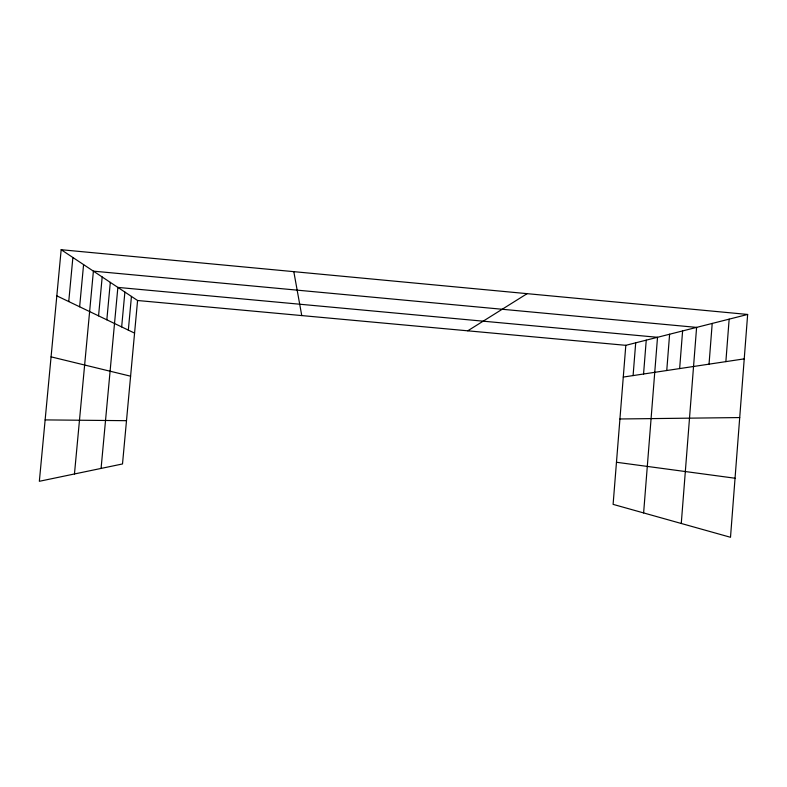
<?xml version="1.0" encoding="UTF-8"?>
<svg xmlns="http://www.w3.org/2000/svg" width="787" height="787" viewBox="0 0 787 787"><rect width="100%" height="100%" fill="white"/><g stroke="black" fill="none" stroke-linecap="round" stroke-linejoin="round"><path stroke-width="1.18" d="M681.267 523.483L696.603 327.392L93.397 271.141L74.46 473.971M709.038 364.155L712.205 323.437M725.87 361.627L729.156 319.148M747.65 314.456L730.503 537.285L613.103 504.369L625.813 345.326L747.65 314.456L61.17 249.715L39.35 481.29L122.506 463.956L137.577 300.506L61.17 249.715M633.092 375.586L635.699 342.827M643.559 374.012L646.245 340.151M643.618 512.927L657.519 337.298L117.863 287.403L101.08 468.422M666.756 370.52L669.609 334.229M679.643 368.582L682.604 330.943M98.562 315.853L102.182 276.975M106.835 319.817L110.308 282.385M121.66 326.92L124.887 292.066M128.33 330.117L131.439 296.424M68.744 301.559L72.876 257.497M79.635 306.782L83.579 264.619M467.744 330.815L527.133 293.659M623.274 377.062L744.236 358.862M619.93 418.979L739.721 417.563M45.134 419.904L126.5 420.681M137.577 300.506L625.813 345.326M616.467 462.264L735.048 478.23M51.076 356.855L130.593 376.196M56.821 295.853L134.567 333.108M293.807 271.653L301.765 315.577"/></g></svg>
